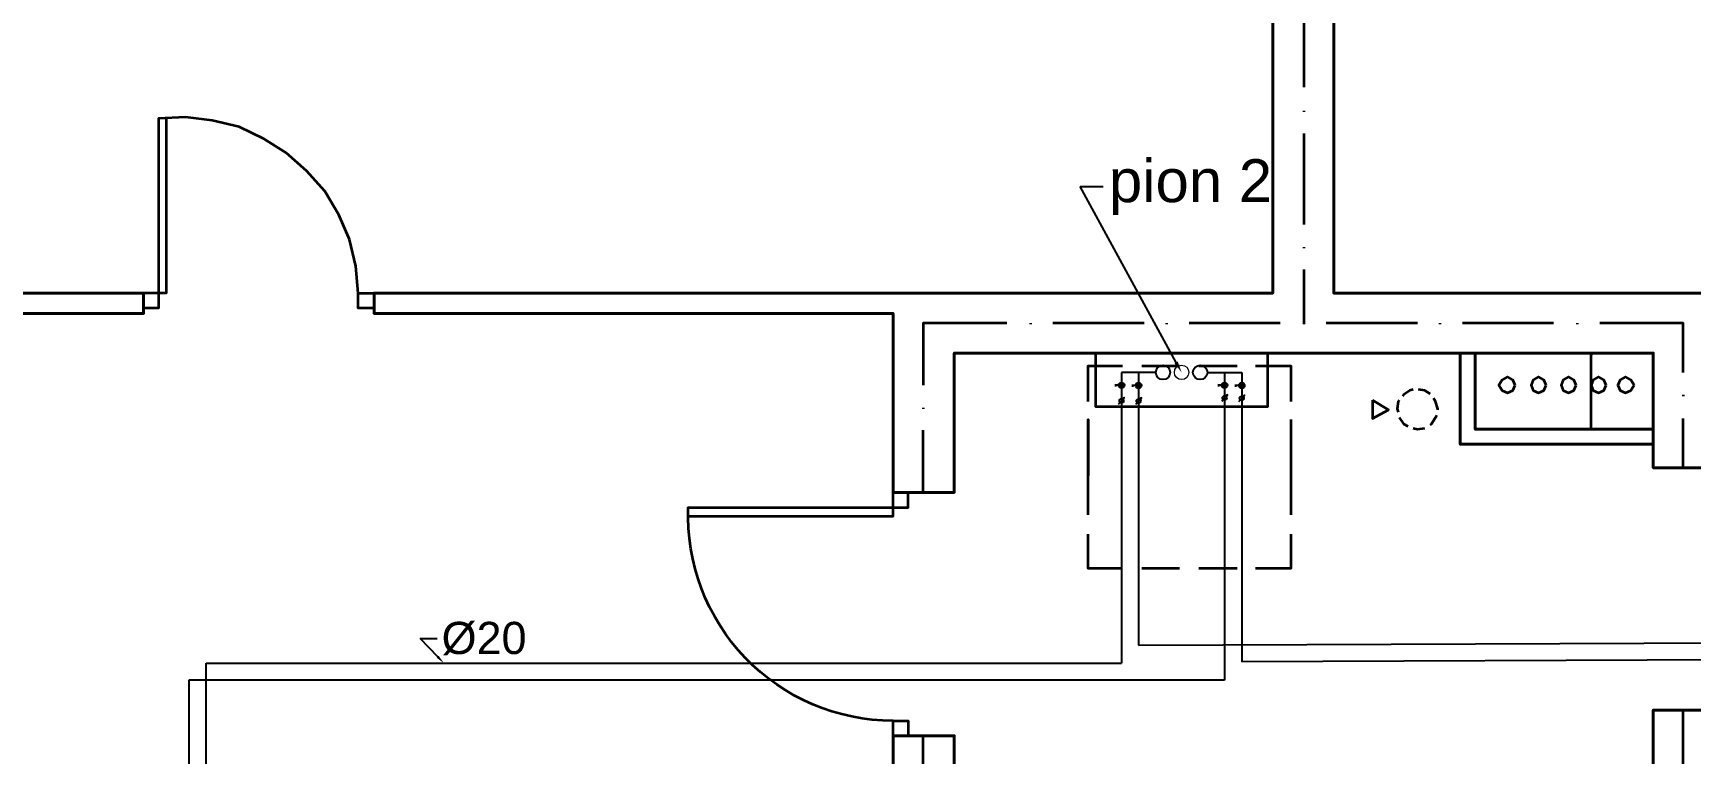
# Model space of a CAD drawing. Header units: millimetres. Extents: x 135 to 13042, y 991 to 8969.
# Drawn here: x 9830 to 10410, y 6807 to 7059 of the extents above; entities that cross this region are included whole.
import ezdxf
from ezdxf import colors
from ezdxf.entities.mleader import LeaderData, LeaderLine
from ezdxf.math import Vec2, Vec3

# ---------------------------------------------------------------- set-up
doc = ezdxf.new("R2010")
doc.units = ezdxf.units.MM
doc.linetypes.add('ACAD_ISO02W100', pattern=[15, 12, -3])
for name, color, linetype, lineweight in [('cyrkulacja', 100, 'ACAD_ISO02W100', 18), ('woda ciepła', 10, 'Continuous', 18), ('woda zimna', 140, 'Continuous', 18)]:
    doc.layers.add(name, color=color, linetype=linetype, lineweight=lineweight)
doc.layers.add('woda ciepła średnice', color=10, linetype='Continuous')
doc.styles.get("Standard").update_dxf_attribs({"font": 'arial.ttf'})

msp = doc.modelspace()

# ---------------------------------------------------------------- hatches: boundary and pattern name
at = {"layer": 'woda ciepła', "lineweight": 25}
h = msp.add_hatch(color=256, dxfattribs=at)
h.dxf.hatch_style = 1
edge = h.paths.add_edge_path()
edge.add_arc((10210.72, 6935.58), 1, 0, 360)
h = msp.add_hatch(color=256, dxfattribs=at)
h.dxf.hatch_style = 1
edge = h.paths.add_edge_path()
edge.add_arc((10216.72, 6935.48), 1, 0, 360)
at = {"layer": 'woda zimna', "lineweight": 25}
h = msp.add_hatch(color=256, dxfattribs=at)
h.dxf.hatch_style = 1
edge = h.paths.add_edge_path()
edge.add_arc((10246.76, 6935.58), 1, 0, 360)
h = msp.add_hatch(color=256, dxfattribs=at)
h.dxf.hatch_style = 1
edge = h.paths.add_edge_path()
edge.add_arc((10252.76, 6935.48), 1, 0, 360)

# ---------------------------------------------------------------- linework, layer by layer
at = {"lineweight": 40}
for points in [[(9721.76, 7270.81), (9721.76, 7238.94), (9785.51, 7238.94), (9785.51, 6911.22), (9806.5, 6911.22), (9806.5, 6960.72), (9868.75, 6960.72), (9868.75, 6967.84), (9806.5, 6967.84), (9806.5, 7318.81), (9889, 7318.81)], [(10239.97, 7270.81), (10239.97, 7238.94), (10263.59, 7238.94), (10263.59, 6967.84), (10130.85, 6967.84), (9949.37, 6967.84), (9949.37, 6960.72), (10130.85, 6960.72), (10130.85, 6898.09), (10130.85, 6946.84)], [(10308.96, 7270.81), (10308.96, 7238.94), (10284.96, 7238.94), (10284.96, 6967.84), (10417.7, 6967.84), (10599.56, 6967.84), (10599.56, 6960.72), (10417.7, 6960.72), (10417.7, 6906.72), (10396.7, 6906.72), (10396.7, 6946.84), (10152.22, 6946.84), (10152.22, 6898.09), (10130.85, 6898.09)], [(10396.7, 6914.97), (10329.21, 6914.97), (10329.21, 6946.84)], [(10334.46, 6946.84), (10334.46, 6920.22), (10396.7, 6920.22)], [(10513.32, 6325.14), (10513.32, 6357.01), (10417.7, 6357.01), (10417.7, 6821.98), (10396.7, 6821.98), (10396.7, 6409.89), (10353.96, 6409.89), (10353.96, 6378.02)], [(10194.6, 6378.02), (10194.6, 6409.89), (10152.22, 6409.89), (10152.22, 6812.98), (10130.85, 6812.98), (10130.85, 6357.01), (10035.23, 6357.01), (10035.23, 6325.14)]]:
    msp.add_lwpolyline(points, dxfattribs=at)
at = {"lineweight": 35}
for points in [[(10274.47, 7071.71), (10274.47, 7039.83)], [(9943.74, 6965.21), (9943.74, 6967.84), (9949.37, 6967.84), (9949.37, 6962.59), (9943.74, 6962.59), (9943.74, 6967.84), (9942.99, 6977.22), (9940.74, 6986.59), (9937, 6995.21), (9932.12, 7003.46), (9925.74, 7010.58), (9918.62, 7016.96), (9910.75, 7021.84), (9902.12, 7025.96), (9892.75, 7028.21), (9883.37, 7029.33), (9874, 7028.96), (9874, 6967.84), (9874, 6962.59), (9868.75, 6962.59)], [(9876.62, 7028.96), (9876.62, 6967.84), (9868.75, 6967.84)], [(10274.47, 7031.58), (10274.47, 7031.21)], [(10274.47, 7023.71), (10274.47, 6991.84)], [(10274.47, 6983.96), (10274.47, 6983.59)], [(10274.47, 6976.09), (10274.47, 6957.34), (10274.47, 6956.97)], [(10041.98, 6960.72), (10061.86, 6960.72)], [(10170.6, 6957.34), (10141.35, 6957.34), (10141.35, 6935.59)], [(10178.85, 6957.34), (10178.85, 6956.97)], [(10218.6, 6957.34), (10186.72, 6957.34)], [(10226.47, 6957.34), (10226.47, 6956.97)], [(10266.21, 6957.34), (10234.34, 6957.34)], [(10314.21, 6957.34), (10282.34, 6957.34)], [(10322.09, 6957.34), (10322.09, 6956.97)], [(10361.83, 6957.34), (10329.96, 6957.34)], [(10370.08, 6957.34), (10370.08, 6956.97)], [(10407.2, 6940.09), (10407.2, 6957.34), (10377.96, 6957.34)], [(10302.21, 6946.84), (10282.34, 6946.84)], [(10374.96, 6920.59), (10374.96, 6920.22), (10374.96, 6946.47), (10374.96, 6946.09)], [(10199.1, 6929.97), (10199.1, 6942.34), (10211.09, 6942.34)], [(10217.84, 6942.34), (10230.97, 6942.34)], [(10237.72, 6942.34), (10251.22, 6942.34)], [(10257.59, 6942.34), (10269.97, 6942.34), (10269.97, 6929.97)], [(10130.85, 6933.71), (10130.85, 6913.84)], [(10312.71, 6934.09), (10311.58, 6933.71), (10309.34, 6932.22), (10308.96, 6931.84)], [(10318.71, 6932.59), (10316.84, 6933.71), (10314.59, 6934.09)], [(10141.35, 6927.72), (10141.35, 6927.34)], [(10307.83, 6930.34), (10307.46, 6929.97), (10307.09, 6927.34), (10307.46, 6926.22)], [(10321.33, 6926.97), (10321.33, 6927.34), (10320.58, 6929.97), (10319.84, 6931.09)], [(10407.2, 6932.22), (10407.2, 6931.84)], [(10152.22, 6904.09), (10152.22, 6923.59)], [(10199.1, 6910.09), (10199.1, 6923.59), (10199.1, 6904.09)], [(10199.1, 6890.22), (10199.1, 6903.34), (10199.1, 6922.84)], [(10269.97, 6923.59), (10269.97, 6910.09)], [(10269.97, 6922.84), (10269.97, 6903.34), (10269.97, 6890.22)], [(10307.83, 6924.34), (10309.34, 6922.1), (10310.84, 6921.34)], [(10318.71, 6921.72), (10319.09, 6922.1), (10320.58, 6924.34), (10320.96, 6925.09)], [(10407.2, 6906.72), (10407.2, 6923.96)], [(10141.35, 6898.09), (10141.35, 6919.84)], [(10312.71, 6920.59), (10314.21, 6920.22), (10316.84, 6920.59)], [(10059.23, 6889.85), (10130.85, 6889.85), (10130.85, 6898.09)], [(10211.09, 6871.47), (10199.1, 6871.47), (10199.1, 6883.47)], [(10269.97, 6883.47), (10269.97, 6871.47), (10257.59, 6871.47)], [(10230.97, 6871.47), (10217.84, 6871.47)], [(10251.22, 6871.47), (10237.72, 6871.47)], [(10407.2, 6783.36), (10407.2, 6821.98)], [(10141.35, 6778.86), (10141.35, 6812.98)]]:
    msp.add_lwpolyline(points, dxfattribs=at)
for points in [[(10364.46, 6967.84), (10384.33, 6967.84)], [(10201.74, 6946.84), (10261.74, 6946.84), (10261.74, 6928.01), (10201.74, 6928.05)], [(10385.08, 6946.84), (10365.58, 6946.84)], [(10348.34, 6935.59), (10347.58, 6937.47), (10345.71, 6938.59), (10343.83, 6937.47), (10342.71, 6935.59), (10343.83, 6933.71), (10345.71, 6932.97), (10347.58, 6933.71)], [(10359.21, 6935.59), (10358.46, 6937.47), (10356.58, 6938.59), (10354.71, 6937.47), (10353.96, 6935.59), (10354.71, 6933.71), (10356.58, 6932.97), (10358.46, 6933.71)], [(10369.7, 6935.59), (10368.96, 6937.47), (10367.08, 6938.59), (10365.21, 6937.47), (10364.46, 6935.59), (10365.21, 6933.71), (10367.08, 6932.97), (10368.96, 6933.71)], [(10380.21, 6935.59), (10379.45, 6937.47), (10377.58, 6938.59), (10375.7, 6937.47), (10374.96, 6935.59), (10375.7, 6933.71), (10377.58, 6932.97), (10379.45, 6933.71)], [(10389.96, 6935.59), (10388.83, 6937.47), (10386.96, 6938.59), (10385.08, 6937.47), (10384.33, 6935.59), (10385.08, 6933.71), (10386.96, 6932.97), (10388.83, 6933.71)], [(10298.46, 6930.34), (10298.46, 6923.96), (10304.09, 6926.97)], [(10364.46, 6920.22), (10384.33, 6920.22)], [(10385.08, 6914.97), (10365.58, 6914.97)], [(10136.1, 6812.98), (10130.85, 6812.98), (10130.85, 6818.23), (10136.1, 6818.23)]]:
    msp.add_lwpolyline(points, close=True, dxfattribs=at)
msp.add_lwpolyline([(10130.85, 6818.23, -0.426099), (10059.23, 6892.85), (10130.85, 6892.85), (10136.1, 6892.85), (10136.1, 6898.09)], format="xyb", dxfattribs=at)
at = {"layer": 'cyrkulacja', "linetype": 'Continuous'}
msp.add_circle((10231.74, 6940.09), 2.52, dxfattribs=at)
at = {"layer": 'woda ciepła', "lineweight": 25}
for p, q in [((10216.72, 6940.09), (10210.72, 6940.09)), ((10210.72, 6940.09), (10210.72, 6838.44)), ((10222.72, 6940.09), (10216.72, 6940.09)), ((10216.72, 6940.09), (10216.72, 6844.63)), ((10208.72, 6935.18), (10208.72, 6935.98)), ((10209.72, 6935.58), (10208.72, 6935.58)), ((10215.72, 6935.48), (10214.72, 6935.48)), ((10216.72, 6844.63), (10662.74, 6846.59)), ((9890.6, 6743.37), (9890.6, 6838.44)), ((9890.6, 6838.44), (10210.72, 6838.44))]:
    msp.add_line(p, q, dxfattribs=at)
for points in [[(10209.72, 6929.01), (10210.72, 6930.13), (10211.71, 6931.26)], [(10211.43, 6930.7), (10211.71, 6931.26), (10211.19, 6930.91)], [(10215.72, 6928.93), (10216.72, 6930.05), (10217.71, 6931.18)], [(10217.43, 6930.62), (10217.71, 6931.18), (10217.19, 6930.83)]]:
    msp.add_lwpolyline(points, dxfattribs=at)
for centre, radius in [((10225.24, 6940.09), 2.52), ((10210.72, 6935.58), 1), ((10216.72, 6935.48), 1)]:
    msp.add_circle(centre, radius, dxfattribs=at)
at = {"layer": 'woda ciepła', "linetype": 'Continuous', "lineweight": 25}
for centre in [(10210.72, 6930.13), (10216.72, 6930.05)]:
    msp.add_circle(centre, 0.75, dxfattribs=at)
at = {"layer": 'woda zimna', "lineweight": 25}
for p, q in [((10240.76, 6940.09), (10246.76, 6940.09)), ((10246.76, 6940.09), (10246.76, 6832.44)), ((10246.76, 6940.09), (10252.76, 6940.09)), ((10252.76, 6940.09), (10252.76, 6838.81)), ((10214.72, 6935.08), (10214.72, 6935.88)), ((10244.76, 6935.18), (10244.76, 6935.98)), ((10245.76, 6935.58), (10244.76, 6935.58)), ((10250.76, 6935.08), (10250.76, 6935.88)), ((10251.76, 6935.48), (10250.76, 6935.48)), ((10656.7, 6840.57), (10252.76, 6838.81)), ((9884.6, 6832.44), (9884.6, 6701.18)), ((10246.76, 6832.44), (9884.6, 6832.44))]:
    msp.add_line(p, q, dxfattribs=at)
for points in [[(10245.77, 6930.05), (10246.76, 6931.17), (10247.75, 6932.29)], [(10247.47, 6931.73), (10247.75, 6932.29), (10247.23, 6931.95)], [(10251.77, 6929.9), (10252.76, 6931.02), (10253.75, 6932.15)], [(10253.47, 6931.59), (10253.75, 6932.15), (10253.23, 6931.8)]]:
    msp.add_lwpolyline(points, dxfattribs=at)
for centre, radius in [((10238.24, 6940.09), 2.52), ((10246.76, 6935.58), 1), ((10252.76, 6935.48), 1)]:
    msp.add_circle(centre, radius, dxfattribs=at)
at = {"layer": 'woda zimna', "linetype": 'Continuous', "lineweight": 25}
for centre in [(10246.76, 6931.17), (10252.76, 6931.02)]:
    msp.add_circle(centre, 0.75, dxfattribs=at)

# ---------------------------------------------------------------- leaders
at = {"linetype": 'ByBlock', "lineweight": 35}
ml = msp.add_multileader_mtext('Standard', dxfattribs=at)
ml.set_content('pion 2', color=256)
ml.set_leader_properties()
ml.build(insert=Vec2(0, 0))
ctx = ml.context
ctx.base_point, ctx.char_height, ctx.plane_origin = Vec3(10204.31, 7005.07), 15, Vec3(10231.74, 6940.09)
notes = []
notes.append((ctx, [(0, (1, 1, 0), (10196.31, 7005.07), (1, 0), 8, [(0, [(10231.74, 6940.09)], 0, [])])]))
ctx.mtext.insert, ctx.mtext.flow_direction = Vec3(10206.31, 7014.65), 5
at = {"layer": 'woda ciepła średnice', "linetype": 'ByBlock', "lineweight": 35}
ml = msp.add_multileader_mtext('Standard', dxfattribs=at)
ml.set_content('%%C20', color=256)
ml.set_leader_properties()
ml.build(insert=Vec2(0, 0))
ml.multileader.update_dxf_attribs({"arrow_head_size": 3})
ctx = ml.context
ctx.base_point, ctx.char_height, ctx.arrow_head_size, ctx.landing_gap_size, ctx.plane_origin = Vec3(9971.47, 6846.99), 11.25, 3, 1.5, Vec3(9973.7, 6838.44)
notes.append((ctx, [(0, (1, 1, 0), (9965.47, 6846.99), (1, 0), 6, [(0, [(9973.7, 6838.44)], 0, [])])]))
ctx.mtext.insert, ctx.mtext.width, ctx.mtext.flow_direction = Vec3(9972.97, 6852.84), 28.1814, 5
for ctx, leaders in notes:
    for number, flags, end, landing, length, lines in leaders:
        leader = LeaderData()
        leader.index, (leader.has_last_leader_line, leader.has_dogleg_vector, leader.attachment_direction) = number, flags
        leader.last_leader_point, leader.dogleg_vector, leader.dogleg_length = Vec3(end), Vec3(landing), length
        for number, points, colour, breaks in lines:
            line = LeaderLine()
            line.index, line.vertices, line.color, line.breaks = number, Vec3.list(points), colors.encode_raw_color(colour), breaks
            leader.lines.append(line)
        ctx.leaders.append(leader)

doc.saveas('drawing.dxf')
